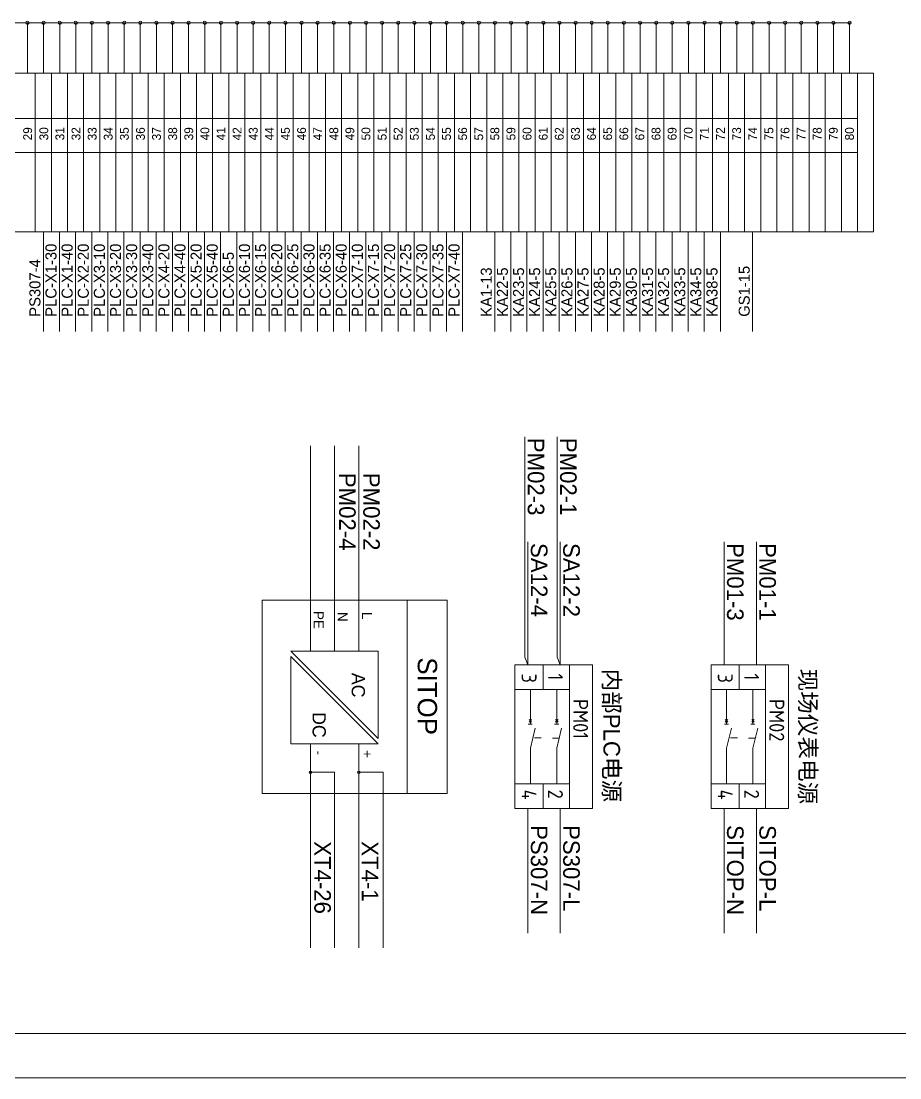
# Model space of a CAD drawing. Header units: millimetres. Extents: x 32626 to 72822, y 60047 to 123188.
# Drawn here: x 45883 to 47473, y 68575 to 70487 of the extents above; entities that cross this region are included whole.
import ezdxf
from ezdxf.enums import TextEntityAlignment as Align

# ---------------------------------------------------------------- set-up
doc = ezdxf.new("R2010")
doc.units = ezdxf.units.MM
doc.header["$LTSCALE"] = 10
doc.layers.get('0').update_dxf_attribs({"lineweight": 18})
for name, color, linetype, lineweight in [('1轮廓实线层', 7, 'Continuous', 18), ('2细线层', 4, 'Continuous', 18), ('图框层', 7, 'Continuous', 18)]:
    doc.layers.add(name, color=color, linetype=linetype, lineweight=lineweight)
doc.styles.get("Standard").update_dxf_attribs({"font": 'isocp.shx', "width": 0.707, "bigfont": 'hztxt.shx'})
doc.styles.add('样式 1', font='SIMYOU.TTF', dxfattribs={"width": 0.75})

msp = doc.modelspace()

# ---------------------------------------------------------------- hatches: boundary and pattern name
at = {"layer": '1轮廓实线层'}
h = msp.add_hatch(color=256, dxfattribs=at)
edge = h.paths.add_edge_path(flags=0)
edge.add_arc((46494, 69127.7), 2.25, -90, 270)
edge = h.paths.add_edge_path(flags=0)
edge.add_arc((46406.5, 69127.7), 2.25, -90, 270)

# ---------------------------------------------------------------- linework, layer by layer
for p, q in [((46799.8, 69322.1), (46799.8, 69544.6)), ((46858.3, 69322.1), (46858.3, 69544.6)), ((47154.6, 69322.1), (47154.6, 69544.6)), ((47213.1, 69322.1), (47213.1, 69544.6)), ((46776.1, 69322.1), (46916.4, 69322.1)), ((46776.1, 69062.2), (46776.1, 69322.1)), ((46827.2, 69277.7), (46827.2, 69322.1)), ((46827.2, 69322.1), (46827.2, 69277.7)), ((46875, 69322.1), (46875, 69062.2)), ((46916.4, 69322.1), (46916.4, 69062.2)), ((47131, 69322.1), (47271.2, 69322.1)), ((47131, 69062.2), (47131, 69322.1)), ((47182.1, 69277.7), (47182.1, 69322.1)), ((47182.1, 69322.1), (47182.1, 69277.7)), ((47229.8, 69322.1), (47229.8, 69062.2)), ((47271.2, 69322.1), (47271.2, 69062.2)), ((46875, 69277.7), (46776.1, 69277.7)), ((46804.3, 69277.7), (46804.3, 69214.8)), ((46852, 69277.7), (46852, 69214.8)), ((47229.8, 69277.7), (47131, 69277.7)), ((47159.1, 69277.7), (47159.1, 69214.8)), ((47206.8, 69277.7), (47206.8, 69214.8)), ((46807.7, 69214.8), (46800.3, 69214.8)), ((46802, 69223.3), (46806.5, 69218.7)), ((46804.3, 69221), (46802, 69218.7)), ((46804.3, 69221), (46806.5, 69223.3)), ((46804.3, 69171.2), (46813.1, 69207.9)), ((46855.5, 69214.8), (46848, 69214.8)), ((46849.7, 69223.3), (46854.3, 69218.7)), ((46852, 69221), (46849.7, 69218.7)), ((46852, 69221), (46854.3, 69223.3)), ((46852, 69171.2), (46860.8, 69207.9)), ((47162.5, 69214.8), (47155.1, 69214.8)), ((47156.8, 69223.3), (47161.4, 69218.7)), ((47159.1, 69221), (47156.8, 69218.7)), ((47159.1, 69221), (47161.4, 69223.3)), ((47159.1, 69171.2), (47167.9, 69207.9)), ((47210.3, 69214.8), (47202.9, 69214.8)), ((47204.5, 69223.3), (47209.1, 69218.7)), ((47206.8, 69221), (47204.5, 69218.7)), ((47206.8, 69221), (47209.1, 69223.3)), ((47206.8, 69171.2), (47215.7, 69207.9)), ((46823.8, 69190.3), (46811.4, 69190.3)), ((46856.4, 69189.6), (46844.2, 69189.6)), ((47178.7, 69190.3), (47166.2, 69190.3)), ((47211.2, 69189.6), (47199, 69189.6)), ((46804.3, 69106.6), (46804.3, 69171.2)), ((46852, 69106.6), (46852, 69171.2)), ((47159.1, 69106.6), (47159.1, 69171.2)), ((47206.8, 69106.6), (47206.8, 69171.2)), ((46875, 69106.6), (46776.1, 69106.6)), ((46827.2, 69062.2), (46827.2, 69106.6)), ((46827.2, 69106.6), (46827.2, 69062.2)), ((47229.8, 69106.6), (47131, 69106.6)), ((47182.1, 69062.2), (47182.1, 69106.6)), ((47182.1, 69106.6), (47182.1, 69062.2)), ((46916.4, 69062.2), (46776.1, 69062.2)), ((46799.8, 69062.2), (46799.8, 68836.8)), ((46858.3, 69062.2), (46858.3, 68836.8)), ((47271.2, 69062.2), (47131, 69062.2)), ((47154.6, 69062.2), (47154.6, 68836.8)), ((47213.1, 69062.2), (47213.1, 68836.8))]:
    msp.add_line(p, q)
for p, q in [((45078.1, 70484.1), (46069.5, 70484.1)), ((45894.5, 70392.8), (45894.5, 70484.1)), ((45923.7, 70392.8), (45923.7, 70484.1)), ((45952.9, 70392.8), (45952.9, 70484.1)), ((45982, 70392.8), (45982, 70484.1)), ((46011.2, 70392.8), (46011.2, 70484.1)), ((46040.3, 70392.8), (46040.3, 70484.1)), ((46069.5, 70392.8), (46069.5, 70484.1)), ((46069.5, 70484.1), (47060.9, 70484.1)), ((46098.7, 70392.8), (46098.7, 70484.1)), ((46127.8, 70392.8), (46127.8, 70484.1)), ((46157, 70392.8), (46157, 70484.1)), ((46186.1, 70392.8), (46186.1, 70484.1)), ((46215.3, 70392.8), (46215.3, 70484.1)), ((46244.5, 70392.8), (46244.5, 70484.1)), ((46273.6, 70392.8), (46273.6, 70484.1)), ((46302.8, 70392.8), (46302.8, 70484.1)), ((46331.9, 70392.8), (46331.9, 70484.1)), ((46361.1, 70392.8), (46361.1, 70484.1)), ((46390.3, 70392.8), (46390.3, 70484.1)), ((46419.4, 70392.8), (46419.4, 70484.1)), ((46448.6, 70392.8), (46448.6, 70484.1)), ((46477.7, 70392.8), (46477.7, 70484.1)), ((46506.9, 70392.8), (46506.9, 70484.1)), ((46536.1, 70392.8), (46536.1, 70484.1)), ((46565.2, 70392.8), (46565.2, 70484.1)), ((46594.4, 70392.8), (46594.4, 70484.1)), ((46623.5, 70392.8), (46623.5, 70484.1)), ((46652.7, 70392.8), (46652.7, 70484.1)), ((46681.9, 70392.8), (46681.9, 70484.1)), ((46711, 70392.8), (46711, 70484.1)), ((46740.2, 70392.8), (46740.2, 70484.1)), ((46769.3, 70392.8), (46769.3, 70484.1)), ((46798.5, 70392.8), (46798.5, 70484.1)), ((46827.7, 70392.8), (46827.7, 70484.1)), ((46856.8, 70392.8), (46856.8, 70484.1)), ((46886, 70392.8), (46886, 70484.1)), ((46915.1, 70392.8), (46915.1, 70484.1)), ((46944.3, 70392.8), (46944.3, 70484.1)), ((46973.5, 70392.8), (46973.5, 70484.1)), ((47002.6, 70392.8), (47002.6, 70484.1)), ((47031.8, 70392.8), (47031.8, 70484.1)), ((47060.9, 70392.8), (47060.9, 70484.1)), ((47060.9, 70484.1), (47384.7, 70484.1)), ((47090.1, 70392.8), (47090.1, 70484.1)), ((47119.3, 70392.8), (47119.3, 70484.1)), ((47148.4, 70392.8), (47148.4, 70484.1)), ((47177.6, 70392.8), (47177.6, 70484.1)), ((47206.7, 70392.8), (47206.7, 70484.1)), ((47235.9, 70392.8), (47235.9, 70484.1)), ((47265.1, 70392.8), (47265.1, 70484.1)), ((47294.2, 70392.8), (47294.2, 70484.1)), ((47323.4, 70392.8), (47323.4, 70484.1)), ((47352.5, 70392.8), (47352.5, 70484.1)), ((47381.7, 70392.8), (47381.7, 70484.1)), ((44971, 70392.8), (47425, 70392.8)), ((45908.7, 70392.8), (45908.7, 70105.8)), ((45937.9, 70392.8), (45937.9, 70105.8)), ((45967, 70392.8), (45967, 70105.8)), ((45996.2, 70392.8), (45996.2, 70105.8)), ((46025.3, 70392.8), (46025.3, 70105.8)), ((46054.5, 70392.8), (46054.5, 70105.8)), ((46083.7, 70392.8), (46083.7, 70105.8)), ((46112.8, 70392.8), (46112.8, 70105.8)), ((46112.8, 70392.8), (46112.8, 70105.8)), ((46142, 70392.8), (46142, 70105.8)), ((46171.1, 70392.8), (46171.1, 70105.8)), ((46200.3, 70392.8), (46200.3, 70105.8)), ((46229.5, 70392.8), (46229.5, 70105.8)), ((46229.5, 70392.8), (46229.5, 70105.8)), ((46258.6, 70392.8), (46258.6, 70105.8)), ((46287.8, 70392.8), (46287.8, 70105.8)), ((46316.9, 70392.8), (46316.9, 70105.8)), ((46346.1, 70392.8), (46346.1, 70105.8)), ((46346.1, 70392.8), (46346.1, 70105.8)), ((46375.3, 70392.8), (46375.3, 70105.8)), ((46404.4, 70392.8), (46404.4, 70105.8)), ((46433.6, 70392.8), (46433.6, 70105.8)), ((46462.7, 70392.8), (46462.7, 70105.8)), ((46491.9, 70392.8), (46491.9, 70105.8)), ((46521.1, 70392.8), (46521.1, 70105.8)), ((46550.2, 70392.8), (46550.2, 70105.8)), ((46579.4, 70392.8), (46579.4, 70105.8)), ((46579.4, 70392.8), (46579.4, 70105.8)), ((46608.5, 70392.8), (46608.5, 70105.8)), ((46637.7, 70392.8), (46637.7, 70105.8)), ((46666.9, 70392.8), (46666.9, 70105.8)), ((46696, 70392.8), (46696, 70105.8)), ((46696, 70392.8), (46696, 70105.8)), ((46725.2, 70392.8), (46725.2, 70105.8)), ((46754.3, 70392.8), (46754.3, 70105.8)), ((46783.5, 70392.8), (46783.5, 70105.8)), ((46812.7, 70392.8), (46812.7, 70105.8)), ((46812.7, 70392.8), (46812.7, 70105.8)), ((46841.8, 70392.8), (46841.8, 70105.8)), ((46871, 70392.8), (46871, 70105.8)), ((46900.1, 70392.8), (46900.1, 70105.8)), ((46929.3, 70392.8), (46929.3, 70105.8)), ((46958.5, 70392.8), (46958.5, 70105.8)), ((46987.6, 70392.8), (46987.6, 70105.8)), ((47016.8, 70392.8), (47016.8, 70105.8)), ((47045.9, 70392.8), (47045.9, 70105.8)), ((47045.9, 70392.8), (47045.9, 70105.8)), ((47075.1, 70392.8), (47075.1, 70105.8)), ((47104.3, 70392.8), (47104.3, 70105.8)), ((47133.4, 70392.8), (47133.4, 70105.8)), ((47162.6, 70392.8), (47162.6, 70105.8)), ((47162.6, 70392.8), (47162.6, 70105.8)), ((47191.7, 70392.8), (47191.7, 70105.8)), ((47220.9, 70392.8), (47220.9, 70105.8)), ((47250.1, 70392.8), (47250.1, 70105.8)), ((47279.2, 70392.8), (47279.2, 70105.8)), ((47279.2, 70392.8), (47279.2, 70105.8)), ((47308.4, 70392.8), (47308.4, 70105.8)), ((47337.5, 70392.8), (47337.5, 70105.8)), ((47366.7, 70392.8), (47366.7, 70105.8)), ((47395.9, 70392.8), (47395.9, 70105.8)), ((47425, 70392.8), (47425, 70105.8)), ((47395.9, 70310.7), (45063.1, 70310.7)), ((45063.1, 70249.3), (47395.9, 70249.3)), ((47425, 70105.8), (44971, 70105.8)), ((45923.3, 70105.8), (45923.3, 69925.3)), ((45952.4, 70105.8), (45952.4, 69925.3)), ((45981.6, 70105.8), (45981.6, 69925.3)), ((46010.8, 70105.8), (46010.8, 69925.3)), ((46039.9, 70105.8), (46039.9, 69925.3)), ((46069.1, 70105.8), (46069.1, 69925.3)), ((46098.2, 70105.8), (46098.2, 69925.3)), ((46127.4, 70105.8), (46127.4, 69925.3)), ((46156.6, 70105.8), (46156.6, 69925.3)), ((46185.7, 70105.8), (46185.7, 69925.3)), ((46214.9, 70105.8), (46214.9, 69925.3)), ((46244, 70105.8), (46244, 69925.3)), ((46273.2, 70105.8), (46273.2, 69925.3)), ((46302.4, 70105.8), (46302.4, 69925.3)), ((46331.5, 70105.8), (46331.5, 69925.3)), ((46360.7, 70105.8), (46360.7, 69925.3)), ((46389.8, 70105.8), (46389.8, 69925.3)), ((46419, 70105.8), (46419, 69925.3)), ((46448.2, 70105.8), (46448.2, 69925.3)), ((46477.3, 70105.8), (46477.3, 69925.3)), ((46506.5, 70105.8), (46506.5, 69925.3)), ((46535.6, 70105.8), (46535.6, 69925.3)), ((46564.8, 70105.8), (46564.8, 69925.3)), ((46594, 70105.8), (46594, 69925.3)), ((46623.1, 70105.8), (46623.1, 69925.3)), ((46652.3, 70105.8), (46652.3, 69925.3)), ((46681.4, 70105.8), (46681.4, 69925.3)), ((46739.8, 70105.8), (46739.8, 69925.3)), ((46768.9, 70105.8), (46768.9, 69925.3)), ((46798.1, 70105.8), (46798.1, 69925.3)), ((46827.2, 70105.8), (46827.2, 69925.3)), ((46856.4, 70105.8), (46856.4, 69925.3)), ((46885.6, 70105.8), (46885.6, 69925.3)), ((46914.7, 70105.8), (46914.7, 69925.3)), ((46943.9, 70105.8), (46943.9, 69925.3)), ((46973, 70105.8), (46973, 69925.3)), ((47002.2, 70105.8), (47002.2, 69925.3)), ((47031.4, 70105.8), (47031.4, 69925.3)), ((47060.5, 70105.8), (47060.5, 69925.3)), ((47089.7, 70105.8), (47089.7, 69925.3)), ((47118.8, 70105.8), (47118.8, 69925.3)), ((47148, 70105.8), (47148, 69925.3)), ((47206.3, 70105.8), (47206.3, 69925.3)), ((46794.1, 69735), (46794.1, 69336.1)), ((46852.6, 69735), (46852.6, 69336.1)), ((46406.5, 69439), (46406.5, 69718.4)), ((46450.2, 69439), (46450.2, 69718.4)), ((46494, 69439), (46494, 69718.4)), ((46319, 69089.1), (46319, 69439)), ((46654, 69439), (46319, 69439)), ((46406.5, 69439), (46406.5, 69347.2)), ((46450.2, 69439), (46450.2, 69347.2)), ((46494, 69439), (46494, 69347.2)), ((46581.5, 69089.1), (46581.5, 69439)), ((46654, 69439), (46654, 69089.1)), ((46370.9, 69347.2), (46529.2, 69188.9)), ((46370.9, 69337.5), (46529.2, 69179.2)), ((46794.1, 69336.1), (46799.8, 69322.1)), ((46852.6, 69336.1), (46858.3, 69322.1)), ((46406.5, 69089.1), (46406.5, 69179.2)), ((46494, 69089.1), (46494, 69179.2)), ((46450.2, 69127.7), (46404.2, 69127.7)), ((46450.2, 69089.1), (46450.2, 69127.7)), ((46537.7, 69127.7), (46494, 69127.7)), ((46537.7, 69089.1), (46537.7, 69127.7)), ((46654, 69089.1), (46319, 69089.1)), ((46406.5, 68809.8), (46406.5, 69089.1)), ((46450.2, 68809.8), (46450.2, 69089.1)), ((46494, 68809.8), (46494, 69089.1)), ((46537.7, 68809.8), (46537.7, 69089.1))]:
    msp.add_line(p, q, dxfattribs=at)
for points in [[(46370.9, 69347.2), (46529.2, 69347.2)], [(46529.2, 69347.2), (46529.2, 69188.9)], [(46529.2, 69179.2), (46370.9, 69179.2), (46370.9, 69337.5)]]:
    msp.add_lwpolyline(points, dxfattribs=at)
for centre, radius in [((45894.5, 70484.1), 3), ((45923.7, 70484.1), 3), ((45952.9, 70484.1), 3), ((45982, 70484.1), 3), ((46011.2, 70484.1), 3), ((46040.3, 70484.1), 3), ((46069.5, 70484.1), 3), ((46098.7, 70484.1), 3), ((46127.8, 70484.1), 3), ((46157, 70484.1), 3), ((46186.1, 70484.1), 3), ((46215.3, 70484.1), 3), ((46244.5, 70484.1), 3), ((46273.6, 70484.1), 3), ((46302.8, 70484.1), 3), ((46331.9, 70484.1), 3), ((46361.1, 70484.1), 3), ((46390.3, 70484.1), 3), ((46419.4, 70484.1), 3), ((46448.6, 70484.1), 3), ((46477.7, 70484.1), 3), ((46506.9, 70484.1), 3), ((46536.1, 70484.1), 3), ((46565.2, 70484.1), 3), ((46594.4, 70484.1), 3), ((46623.5, 70484.1), 3), ((46652.7, 70484.1), 3), ((46681.9, 70484.1), 3), ((46711, 70484.1), 3), ((46740.2, 70484.1), 3), ((46769.3, 70484.1), 3), ((46798.5, 70484.1), 3), ((46827.7, 70484.1), 3), ((46856.8, 70484.1), 3), ((46886, 70484.1), 3), ((46915.1, 70484.1), 3), ((46944.3, 70484.1), 3), ((46973.5, 70484.1), 3), ((47002.6, 70484.1), 3), ((47031.8, 70484.1), 3), ((47060.9, 70484.1), 3), ((47090.1, 70484.1), 3), ((47119.3, 70484.1), 3), ((47148.4, 70484.1), 3), ((47177.6, 70484.1), 3), ((47206.7, 70484.1), 3), ((47235.9, 70484.1), 3), ((47265.1, 70484.1), 3), ((47294.2, 70484.1), 3), ((47323.4, 70484.1), 3), ((47352.5, 70484.1), 3), ((47381.7, 70484.1), 3), ((46406.5, 69127.7), 2.25), ((46494, 69127.7), 2.25)]:
    msp.add_circle(centre, radius, dxfattribs=at)
at = {"layer": '2细线层'}
msp.add_line((49165.1, 68574.8), (44413.1, 68574.8), dxfattribs=at)
at = {"layer": '图框层'}
msp.add_line((44613.1, 68654.8), (49085.1, 68654.8), dxfattribs=at)

# ---------------------------------------------------------------- texts
at = {"layer": '1轮廓实线层', "style": '样式 1'}
for s, height, rotation, p in [('29', 16, 90, (45902.9, 70271.3)), ('30', 16, 90, (45932.1, 70271.3)), ('31', 16, 90, (45961.2, 70271.3)), ('32', 16, 90, (45990.4, 70271.3)), ('33', 16, 90, (46019.5, 70271.3)), ('34', 16, 90, (46048.6, 70271.3)), ('35', 16, 90, (46077.8, 70271.3)), ('36', 16, 90, (46106.9, 70271.3)), ('37', 16, 90, (46136, 70271.3)), ('38', 16, 90, (46165.2, 70271.3)), ('39', 16, 90, (46194.3, 70271.3)), ('40', 16, 90, (46223.5, 70271.3)), ('41', 16, 90, (46252.6, 70271.3)), ('42', 16, 90, (46281.7, 70271.3)), ('43', 16, 90, (46310.9, 70271.3)), ('44', 16, 90, (46340, 70271.3)), ('45', 16, 90, (46369.1, 70271.3)), ('46', 16, 90, (46398.3, 70271.3)), ('47', 16, 90, (46427.4, 70271.3)), ('48', 16, 90, (46456.6, 70271.3)), ('49', 16, 90, (46485.7, 70271.3)), ('50', 16, 90, (46514.8, 70271.3)), ('51', 16, 90, (46544, 70271.3)), ('52', 16, 90, (46573.1, 70271.3)), ('53', 16, 90, (46602.3, 70271.3)), ('54', 16, 90, (46631.4, 70271.3)), ('55', 16, 90, (46660.5, 70271.3)), ('56', 16, 90, (46689.7, 70271.3)), ('57', 16, 90, (46718.8, 70271.3)), ('58', 16, 90, (46747.9, 70271.3)), ('59', 16, 90, (46777.1, 70271.3)), ('60', 16, 90, (46806.2, 70271.3)), ('61', 16, 90, (46835.4, 70271.3)), ('62', 16, 90, (46864.5, 70271.3)), ('63', 16, 90, (46893.7, 70271.3)), ('64', 16, 90, (46922.8, 70271.3)), ('65', 16, 90, (46952, 70271.3)), ('66', 16, 90, (46981.2, 70271.3)), ('67', 16, 90, (47010.3, 70271.3)), ('68', 16, 90, (47039.5, 70271.3)), ('69', 16, 90, (47068.6, 70271.3)), ('70', 16, 90, (47097.8, 70271.3)), ('71', 16, 90, (47127, 70271.3)), ('72', 16, 90, (47156.1, 70271.3)), ('73', 16, 90, (47185.3, 70271.3)), ('74', 16, 90, (47214.4, 70271.3)), ('75', 16, 90, (47243.6, 70271.3)), ('76', 16, 90, (47272.8, 70271.3)), ('77', 16, 90, (47301.9, 70271.3)), ('78', 16, 90, (47331.1, 70271.3)), ('79', 16, 90, (47360.2, 70271.3)), ('80', 16, 90, (47389.4, 70271.3)), ('PLC-X1-30', 20, 90, (45947.1, 69952.1)), ('PLC-X1-40', 20, 90, (45976.3, 69952.1)), ('PLC-X2-20', 20, 90, (46005.5, 69952.1)), ('PLC-X3-10', 20, 90, (46034.6, 69952.1)), ('PLC-X3-20', 20, 90, (46063.8, 69952.1)), ('PLC-X3-30', 20, 90, (46092.9, 69952.1)), ('PLC-X3-40', 20, 90, (46122.1, 69952.1)), ('PLC-X4-20', 20, 90, (46151.3, 69952.1)), ('PLC-X4-40', 20, 90, (46180.4, 69952.1)), ('PLC-X5-20', 20, 90, (46209.6, 69952.1)), ('PLC-X5-40', 20, 90, (46238.7, 69952.1)), ('PLC-X6-5', 20, 90, (46267.9, 69952.1)), ('PLC-X6-10', 20, 90, (46297.1, 69952.1)), ('PLC-X6-15', 20, 90, (46326.2, 69952.1)), ('PLC-X6-20', 20, 90, (46355.4, 69952.1)), ('PLC-X6-25', 20, 90, (46384.5, 69952.1)), ('PLC-X6-30', 20, 90, (46413.7, 69952.1)), ('PLC-X6-35', 20, 90, (46442.9, 69952.1)), ('PLC-X6-40', 20, 90, (46472, 69952.1)), ('PLC-X7-10', 20, 90, (46501.2, 69952.1)), ('PLC-X7-15', 20, 90, (46530.3, 69952.1)), ('PLC-X7-20', 20, 90, (46559.5, 69952.1)), ('PLC-X7-25', 20, 90, (46588.7, 69952.1)), ('PLC-X7-30', 20, 90, (46617.8, 69952.1)), ('PLC-X7-35', 20, 90, (46647, 69952.1)), ('PLC-X7-40', 20, 90, (46676.1, 69952.1)), ('PS307-4', 20, 90, (45918, 69952.1)), ('KA1-13', 20, 90, (46734.5, 69952.1)), ('KA22-5', 20, 90, (46763.6, 69952.1)), ('KA23-5', 20, 90, (46792.8, 69952.1)), ('KA24-5', 20, 90, (46821.9, 69952.1)), ('KA25-5', 20, 90, (46851.1, 69952.1)), ('KA26-5', 20, 90, (46880.3, 69952.1)), ('KA27-5', 20, 90, (46909.4, 69952.1)), ('KA28-5', 20, 90, (46938.6, 69952.1)), ('KA29-5', 20, 90, (46967.7, 69952.1)), ('KA30-5', 20, 90, (46996.9, 69952.1)), ('KA31-5', 20, 90, (47026.1, 69952.1)), ('KA32-5', 20, 90, (47055.2, 69952.1)), ('KA33-5', 20, 90, (47084.4, 69952.1)), ('KA34-5', 20, 90, (47113.5, 69952.1)), ('KA38-5', 20, 90, (47142.7, 69952.1)), ('GS1-15', 20, 90, (47201, 69952.1)), ('PM02-3', 30, 270, (46799.4, 69733)), ('PM02-1', 30, 270, (46857.9, 69733)), ('PM02-4', 30, 270, (46458.2, 69669.6)), ('PM02-2', 30, 270, (46501.9, 69669.6)), ('SA12-4', 30, 270, (46805.1, 69542.6)), ('SA12-2', 30, 270, (46863.6, 69542.6)), ('PM01-3', 30, 270, (47159.9, 69542.6)), ('PM01-1', 30, 270, (47218.4, 69542.6)), ('PE', 18, 270, (46412.3, 69419.5)), ('N', 18, 270, (46455.5, 69417.8)), ('L', 18, 270, (46499.7, 69417.8)), ('AC', 24, 270, (46481, 69307.7)), ('内部PLC电源', 30, 270, (46936.4, 69315.4)), ('现场仪表电源', 30, 270, (47291.2, 69315.4)), ('DC', 24, 270, (46410.2, 69236.7)), ('-', 18, 270, (46412.9, 69166.9)), ('+', 18, 270, (46500.4, 69167.9)), ('PS307-N', 30, 270, (46805.1, 69032.2)), ('PS307-L', 30, 270, (46863.6, 69032.2)), ('SITOP-N', 30, 270, (47159.9, 69032.2)), ('SITOP-L', 30, 270, (47218.4, 69032.2)), ('XT4-26', 30, 270, (46413.4, 69003)), ('XT4-1', 30, 270, (46499.3, 69003))]:
    msp.add_text(s, height=height, rotation=rotation, dxfattribs=at).set_placement(p)
msp.add_text('SITOP', height=35, rotation=270, dxfattribs=at).set_placement((46600.5, 69265.5), align=Align.CENTER)
at = {"layer": '1轮廓实线层'}
for s, p in [('3', (46788.4, 69306.6)), ('1', (46836.1, 69306.6)), ('3', (47143.2, 69306.6)), ('1', (47191, 69306.6)), ('PM01', (46881.6, 69260.4)), ('PM02', (47236.4, 69260.4)), ('4', (46788.4, 69096.4)), ('2', (46836.1, 69096.4)), ('4', (47143.2, 69096.4)), ('2', (47191, 69096.4))]:
    msp.add_text(s, height=27, rotation=270, dxfattribs=at).set_placement(p)

doc.saveas('drawing.dxf')
